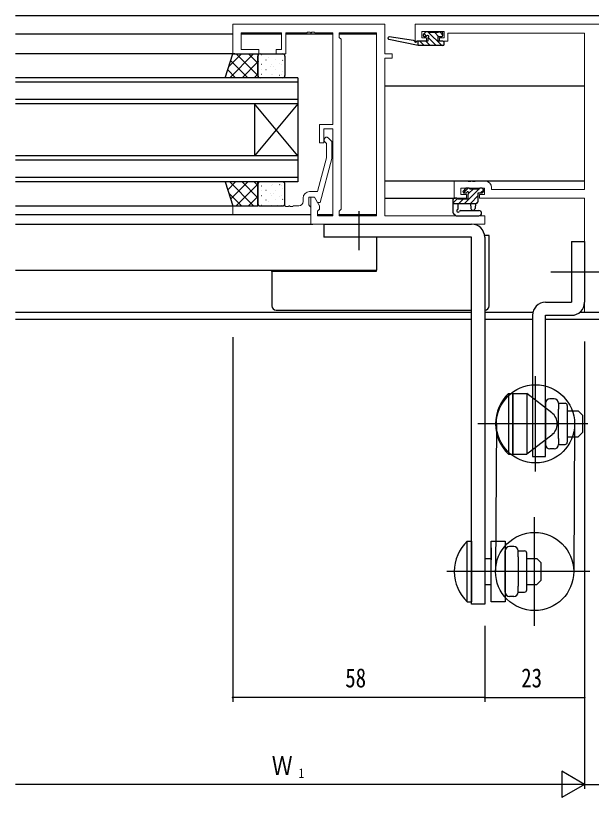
# Model space of a CAD drawing. Units: millimetres, scale not verified. Extents: x -567 to 567, y -403 to 403.
# Drawn here: x 25.5 to 158.1, y 14.4 to 194.4 of the extents above; entities that cross this region are included whole.
import ezdxf
from ezdxf.enums import TextEntityAlignment as Align

# ---------------------------------------------------------------- set-up
doc = ezdxf.new("R2010")
doc.units = ezdxf.units.MM
doc.header["$LTSCALE"] = 2
doc.layers.add('0-2_YKK_11', color=7, linetype='Continuous', lineweight=18)
for name, color, linetype in [('0-3_YKK_12', 2, 'Continuous'), ('0-4_YKK_13', 4, 'Continuous'), ('0-5_YKK_D', 6, 'Continuous')]:
    doc.layers.add(name, color=color, linetype=linetype)
doc.styles.add('ＭＳ ゴシック', font='')
doc.styles.get('ＭＳ ゴシック').set_extended_font_data('MS Gothic')

msp = doc.modelspace()

# ---------------------------------------------------------------- linework, layer by layer
at = {"layer": '0-2_YKK_11'}
for p, q in [((75.522, 185.598), (75.522, 192.398)), ((75.522, 192.398), (110.522, 192.398)), ((110.522, 192.398), (110.522, 185.598)), ((117.522, 192.398), (215.522, 192.398)), ((117.522, 188.498), (117.522, 192.398)), ((86.722, 190.468), (77.452, 190.468)), ((77.452, 190.468), (77.452, 186.598)), ((86.722, 186.598), (86.722, 190.468)), ((87.722, 190.468), (87.722, 185.598)), ((92.564, 190.468), (87.722, 190.468)), ((92.747, 190.588), (92.564, 190.468)), ((93.297, 190.588), (92.747, 190.588)), ((93.48, 190.468), (93.297, 190.588)), ((93.564, 190.468), (93.48, 190.468)), ((93.747, 190.588), (93.564, 190.468)), ((94.297, 190.588), (93.747, 190.588)), ((94.48, 190.468), (94.297, 190.588)), ((98.522, 190.468), (94.48, 190.468)), ((98.522, 169.298), (98.522, 190.468)), ((100.022, 190.468), (108.592, 190.468)), ((100.022, 189.398), (100.022, 190.468)), ((100.452, 188.968), (100.022, 189.398)), ((108.592, 190.468), (108.592, 148.328)), ((108.592, 190.468), (108.592, 148.328)), ((124.222, 190.768), (119.022, 190.768)), ((119.022, 190.768), (119.022, 189.298)), ((119.022, 189.298), (120.122, 189.298)), ((120.122, 189.298), (120.122, 188.498)), ((123.122, 189.298), (124.222, 189.298)), ((123.122, 188.498), (123.122, 189.298)), ((124.222, 189.298), (124.222, 190.768)), ((156.522, 190.398), (125.022, 190.398)), ((125.022, 190.398), (125.022, 188.498)), ((156.522, 154.398), (156.522, 190.398)), ((100.452, 149.828), (100.452, 188.968)), ((120.122, 188.498), (117.522, 188.498)), ((125.022, 188.498), (123.122, 188.498)), ((81.522, 185.598), (75.522, 185.598)), ((77.452, 186.598), (81.522, 186.598)), ((81.522, 186.598), (81.522, 185.598)), ((85.522, 186.598), (86.722, 186.598)), ((85.522, 185.598), (85.522, 186.598)), ((87.722, 185.598), (85.522, 185.598)), ((110.522, 185.598), (112.222, 185.598)), ((112.222, 185.598), (112.222, 184.598)), ((110.522, 184.598), (110.522, 148.328)), ((112.222, 184.598), (110.522, 184.598)), ((95.522, 169.298), (98.522, 169.298)), ((98.522, 168.298), (96.522, 168.298)), ((96.522, 168.298), (96.522, 165.098)), ((98.522, 148.328), (98.522, 168.298)), ((97.546, 166.222), (98.322, 165.446)), ((97.122, 164.949), (96.698, 165.374)), ((97.122, 161.659), (97.122, 164.949)), ((98.322, 165.446), (98.322, 161.501)), ((95.042, 153.898), (97.122, 161.659)), ((98.322, 161.501), (95.615, 151.398)), ((126.522, 156.298), (129.564, 156.298)), ((126.522, 152.398), (126.522, 156.298)), ((129.564, 156.298), (129.747, 156.178)), ((129.747, 156.178), (130.297, 156.178)), ((130.297, 156.178), (130.48, 156.298)), ((130.48, 156.298), (130.564, 156.298)), ((130.564, 156.298), (130.747, 156.178)), ((130.747, 156.178), (131.297, 156.178)), ((131.297, 156.178), (131.48, 156.298)), ((131.48, 156.298), (133.622, 156.298)), ((93.222, 153.898), (95.042, 153.898)), ((128.022, 154.668), (128.022, 153.198)), ((133.492, 154.668), (128.022, 154.668)), ((128.022, 153.198), (129.322, 153.198)), ((129.322, 153.198), (129.322, 152.398)), ((132.322, 153.198), (133.492, 153.198)), ((132.322, 152.398), (132.322, 153.198)), ((133.492, 153.198), (133.492, 154.668)), ((135.122, 154.798), (135.122, 154.398)), ((135.122, 154.398), (156.522, 154.398)), ((91.722, 151.598), (91.722, 152.398)), ((93.022, 152.598), (93.022, 150.798)), ((94.322, 152.598), (93.022, 152.598)), ((93.522, 146.398), (93.522, 152.598)), ((93.522, 152.598), (94.322, 152.598)), ((94.322, 152.598), (95.452, 150.641)), ((95.015, 151.398), (94.322, 152.598)), ((95.615, 151.398), (95.015, 151.398)), ((129.322, 152.398), (126.522, 152.398)), ((156.522, 152.398), (132.322, 152.398)), ((156.522, 126.098), (156.522, 152.398)), ((75.522, 150.598), (87.564, 150.598)), ((75.522, 148.598), (75.522, 150.598)), ((87.564, 150.598), (87.747, 150.478)), ((87.747, 150.478), (88.297, 150.478)), ((88.297, 150.478), (88.48, 150.598)), ((88.48, 150.598), (88.564, 150.598)), ((88.564, 150.598), (88.747, 150.478)), ((88.747, 150.478), (89.297, 150.478)), ((89.297, 150.478), (89.48, 150.598)), ((89.48, 150.598), (90.722, 150.598)), ((93.022, 150.798), (93.222, 150.598)), ((93.222, 150.598), (93.522, 150.298)), ((93.522, 150.298), (93.522, 148.598)), ((95.452, 149.828), (95.022, 149.398)), ((95.452, 150.641), (95.452, 149.828)), ((100.022, 149.398), (100.452, 149.828)), ((93.522, 148.598), (75.522, 148.598)), ((95.022, 149.398), (95.022, 148.328)), ((95.022, 148.328), (98.522, 148.328)), ((100.022, 148.328), (100.022, 149.398)), ((108.592, 148.328), (100.022, 148.328)), ((110.522, 148.328), (133.522, 148.328)), ((133.522, 148.328), (133.522, 146.398)), ((133.522, 146.398), (93.522, 146.398)), ((176.522, 126.098), (156.522, 126.098))]:
    msp.add_line(p, q, dxfattribs=at)
msp.add_lwpolyline([(96.522, 165.098), (95.522, 165.098), (95.522, 169.298)], dxfattribs=at)
for centre, radius, start, end in [((97.122, 165.798), 0.6, 44.99999, 225.00001), ((133.622, 154.798), 1.5, 0.00001, 89.99999), ((93.222, 152.398), 1.5, 90.00001, 179.99999), ((90.722, 151.598), 1, 270.00001, 359.99999)]:
    msp.add_arc(centre, radius, start, end, dxfattribs=at)
at = {"layer": '0-3_YKK_12'}
for p, q in [((25.522, 194.398), (307.522, 194.398)), ((25.522, 190.198), (75.522, 190.198)), ((77.453, 190.198), (86.72, 190.198)), ((87.723, 190.198), (98.52, 190.198)), ((100.023, 190.198), (108.59, 190.198)), ((76.022, 185.598), (25.522, 185.598)), ((90.522, 180.098), (25.522, 180.098)), ((90.522, 180.098), (90.522, 174.098)), ((90.522, 179.098), (25.522, 179.098)), ((110.522, 178.198), (156.522, 178.198)), ((90.522, 175.098), (25.522, 175.098)), ((90.522, 174.098), (25.522, 174.098)), ((80.522, 174.098), (80.522, 162.098)), ((90.522, 174.098), (80.522, 162.098)), ((90.522, 162.098), (80.522, 174.098)), ((90.522, 174.098), (90.522, 162.098)), ((90.522, 162.098), (25.522, 162.098)), ((90.522, 162.098), (90.522, 156.098)), ((90.522, 161.098), (25.522, 161.098)), ((90.522, 157.098), (25.522, 157.098)), ((90.522, 156.098), (25.522, 156.098)), ((156.522, 156.298), (110.522, 156.298)), ((110.522, 152.398), (126.822, 152.398)), ((25.522, 150.598), (75.522, 150.598)), ((25.522, 148.598), (93.522, 148.598)), ((95.023, 148.598), (98.52, 148.598)), ((100.023, 148.598), (108.59, 148.598)), ((25.522, 146.398), (93.96, 146.398)), ((108.592, 143.398), (108.592, 135.799)), ((25.522, 135.799), (108.592, 135.799)), ((130.524, 126.028), (25.522, 126.028)), ((144.591, 126.028), (133.524, 126.028)), ((177.68, 126.028), (155.363, 126.028)), ((130.524, 124.398), (25.522, 124.398)), ((144.524, 124.398), (133.524, 124.398)), ((185.52, 124.398), (147.524, 124.398))]:
    msp.add_line(p, q, dxfattribs=at)
at = {"layer": '0-4_YKK_13'}
for p, q in [((117.11, 188.672), (111.568, 189.495)), ((119.91, 190.611), (119.41, 190.111)), ((120.15, 189.666), (119.558, 190.258)), ((119.622, 189.598), (119.961, 189.598)), ((120.722, 190.698), (120.122, 190.698)), ((120.422, 189.137), (120.422, 188.498)), ((123.665, 187.498), (120.465, 190.698)), ((122.318, 187.498), (120.489, 189.327)), ((122.922, 190.498), (120.922, 190.498)), ((122.912, 189.598), (122.012, 190.498)), ((122.822, 189.598), (123.622, 189.598)), ((122.822, 188.498), (122.822, 189.598)), ((123.622, 190.698), (123.122, 190.698)), ((123.922, 189.935), (123.159, 190.698)), ((123.922, 189.898), (123.922, 190.398)), ((118.224, 187.498), (111.463, 188.905)), ((118.224, 188.498), (118.137, 188.512)), ((118.224, 187.498), (118.224, 188.498)), ((120.422, 188.498), (118.224, 188.498)), ((118.277, 187.498), (118.224, 187.551)), ((123.922, 187.498), (118.224, 187.498)), ((119.624, 187.498), (118.624, 188.498)), ((120.971, 187.498), (119.971, 188.498)), ((123.922, 188.498), (122.822, 188.498)), ((124.2, 188.31), (124.033, 188.477)), ((124.222, 187.798), (124.222, 188.198)), ((73.788, 180.098), (75.522, 185.598)), ((74.613, 182.712), (77.498, 185.598)), ((74.827, 180.098), (80.327, 185.598)), ((75.522, 185.598), (81.307, 185.598)), ((81.307, 180.598), (76.307, 185.598)), ((81.307, 183.426), (79.135, 185.598)), ((81.307, 185.598), (81.307, 180.098)), ((81.807, 185.598), (87.022, 185.598)), ((82.068, 185.442), (82.105, 185.442)), ((84.348, 185.442), (84.385, 185.442)), ((85.892, 185.443), (85.899, 185.446)), ((86.628, 185.442), (86.665, 185.442)), ((78.978, 180.098), (75.032, 184.044)), ((77.655, 180.098), (81.307, 183.75)), ((81.307, 180.598), (81.307, 185.098)), ((81.459, 183.874), (81.466, 183.876)), ((83.136, 184.231), (83.174, 184.231)), ((83.799, 184.702), (83.806, 184.705)), ((85.416, 184.231), (85.454, 184.231)), ((86.964, 184.064), (87.026, 184.106)), ((87.522, 185.098), (87.522, 180.598)), ((76.15, 180.098), (74.354, 181.893)), ((81.345, 183.284), (81.407, 183.325)), ((82.068, 183.2), (82.105, 183.2)), ((82.191, 182.002), (82.198, 182.005)), ((83.136, 181.989), (83.174, 181.989)), ((84.284, 182.743), (84.291, 182.746)), ((84.348, 183.2), (84.385, 183.2)), ((84.947, 182.729), (85.009, 182.771)), ((85.416, 181.989), (85.454, 181.989)), ((86.341, 183.472), (86.348, 183.474)), ((86.628, 183.2), (86.665, 183.2)), ((81.307, 180.098), (73.788, 180.098)), ((80.484, 180.098), (81.307, 180.921)), ((87.022, 180.098), (81.807, 180.098)), ((82.068, 180.957), (82.105, 180.957)), ((84.348, 180.957), (84.385, 180.957)), ((84.733, 180.772), (84.74, 180.774)), ((86.3, 180.687), (86.363, 180.728)), ((86.628, 180.957), (86.665, 180.957)), ((87.073, 181.6), (87.08, 181.603)), ((73.788, 156.098), (75.522, 150.598)), ((81.307, 156.098), (73.788, 156.098)), ((76.15, 156.098), (74.354, 154.303)), ((74.827, 156.098), (80.327, 150.598)), ((78.978, 156.098), (75.032, 152.152)), ((81.307, 155.598), (76.307, 150.598)), ((77.655, 156.098), (81.307, 152.446)), ((80.484, 156.098), (81.307, 155.275)), ((81.307, 150.598), (81.307, 156.098)), ((81.307, 155.598), (81.307, 151.098)), ((87.022, 156.098), (81.807, 156.098)), ((82.068, 155.238), (82.105, 155.238)), ((84.348, 155.238), (84.385, 155.238)), ((84.733, 155.424), (84.74, 155.422)), ((86.3, 155.509), (86.363, 155.468)), ((86.628, 155.238), (86.665, 155.238)), ((87.522, 151.098), (87.522, 155.598)), ((74.613, 153.484), (77.498, 150.598)), ((82.191, 154.194), (82.198, 154.191)), ((83.136, 154.207), (83.174, 154.207)), ((84.284, 153.453), (84.291, 153.45)), ((84.947, 153.467), (85.009, 153.425)), ((85.416, 154.207), (85.454, 154.207)), ((87.073, 154.596), (87.08, 154.593)), ((129.11, 154.581), (128.61, 154.081)), ((129.691, 154.668), (128.647, 153.624)), ((128.822, 153.568), (129.161, 153.568)), ((132.185, 154.468), (128.885, 151.168)), ((129.922, 154.668), (129.322, 154.668)), ((129.622, 153.107), (129.622, 152.168)), ((130.838, 154.468), (129.859, 153.489)), ((132.222, 154.468), (130.122, 154.468)), ((132.022, 153.568), (132.922, 153.568)), ((132.022, 151.668), (132.022, 153.568)), ((132.381, 154.664), (132.226, 154.509)), ((132.922, 154.668), (132.422, 154.668)), ((133.222, 154.158), (132.632, 153.568)), ((133.222, 153.868), (133.222, 154.368)), ((81.307, 152.77), (79.135, 150.598)), ((81.345, 152.912), (81.407, 152.871)), ((81.459, 152.322), (81.466, 152.32)), ((82.068, 152.996), (82.105, 152.996)), ((83.136, 151.965), (83.174, 151.965)), ((83.799, 151.494), (83.806, 151.491)), ((84.348, 152.996), (84.385, 152.996)), ((85.416, 151.965), (85.454, 151.965)), ((86.341, 152.724), (86.348, 152.722)), ((86.628, 152.996), (86.665, 152.996)), ((86.964, 152.132), (87.026, 152.09)), ((127.294, 152.271), (126.222, 151.199)), ((126.222, 152.068), (126.222, 149.106)), ((127.122, 152.368), (126.522, 152.368)), ((129.622, 152.168), (127.322, 152.168)), ((128.538, 152.168), (127.538, 151.168)), ((132.022, 152.958), (130.232, 151.168)), ((132.018, 151.607), (131.583, 151.172)), ((75.522, 150.598), (81.307, 150.598)), ((81.807, 150.598), (87.022, 150.598)), ((82.068, 150.753), (82.105, 150.753)), ((84.348, 150.753), (84.385, 150.753)), ((85.892, 150.753), (85.899, 150.75)), ((86.628, 150.753), (86.665, 150.753)), ((126.222, 151.168), (131.522, 151.168)), ((127.422, 149.988), (127.422, 151.168)), ((127.958, 149.498), (132.206, 149.498)), ((130.222, 151.168), (130.324, 150.024)), ((131.422, 151.168), (131.32, 150.024)), ((104.524, 149.398), (104.524, 140.398)), ((126.837, 148.366), (126.406, 148.718)), ((127.027, 148.298), (132.206, 148.298)), ((96.524, 146.398), (130.524, 146.398)), ((96.524, 146.398), (96.524, 143.398)), ((130.524, 143.398), (96.524, 143.398)), ((130.524, 58.898), (130.524, 143.398)), ((133.524, 143.398), (133.524, 58.898)), ((134.522, 127.598), (134.522, 143.798)), ((153.524, 142.398), (153.524, 128.398)), ((153.524, 142.398), (156.524, 142.398)), ((156.524, 142.398), (156.524, 128.398)), ((84.522, 135.498), (84.522, 135.799)), ((108.522, 135.498), (85.522, 135.498)), ((108.522, 135.799), (108.522, 135.498)), ((148.752, 135.398), (166.13, 135.398)), ((147.524, 128.398), (153.524, 128.398)), ((85.522, 126.598), (130.524, 126.598)), ((144.524, 125.398), (144.524, 92.898)), ((147.524, 92.898), (147.524, 125.398)), ((147.524, 125.398), (153.524, 125.398)), ((145.224, 89.398), (145.224, 111.398)), ((139.024, 107.398), (139.024, 93.398)), ((139.024, 107.398), (140.024, 107.398)), ((140.024, 107.398), (140.024, 93.398)), ((140.024, 93.398), (140.024, 107.398)), ((140.024, 107.398), (143.224, 107.398)), ((143.224, 107.398), (143.224, 93.398)), ((148.96, 102.971), (143.224, 107.398)), ((143.224, 105.851), (143.224, 103.101)), ((147.524, 105.172), (147.524, 95.625)), ((149.524, 106.172), (148.524, 106.172)), ((150.524, 105.172), (150.524, 103.785)), ((150.524, 105.148), (152.024, 105.148)), ((152.524, 104.648), (152.524, 96.148)), ((150.524, 97.012), (150.524, 103.785)), ((156.024, 102.398), (156.024, 98.398)), ((157.256, 100.398), (131.938, 100.398)), ((136.224, 100.451), (136.024, 66.451)), ((154.224, 100.345), (154.024, 66.345)), ((148.96, 97.826), (143.224, 93.398)), ((144.524, 97.696), (144.524, 94.946)), ((150.524, 97.012), (150.524, 95.625)), ((150.524, 95.648), (152.024, 95.648)), ((149.524, 94.625), (148.524, 94.625)), ((139.024, 93.398), (140.024, 93.398)), ((140.024, 93.398), (143.224, 93.398)), ((144.524, 92.898), (147.524, 92.898)), ((145.024, 53.898), (145.024, 78.898)), ((129.524, 59.398), (129.524, 73.398)), ((129.524, 73.398), (130.524, 73.398)), ((130.524, 73.398), (130.524, 59.398)), ((135.024, 59.398), (135.024, 73.398)), ((135.024, 73.398), (138.224, 73.398)), ((138.224, 73.398), (138.224, 59.398)), ((140.224, 72.172), (139.224, 72.172)), ((135.024, 71.851), (135.024, 69.101)), ((138.224, 61.625), (138.224, 71.172)), ((141.224, 69.785), (141.224, 71.172)), ((141.224, 71.148), (142.724, 71.148)), ((143.224, 62.148), (143.224, 70.648)), ((133.524, 69.398), (135.024, 69.398)), ((141.224, 69.785), (141.224, 63.012)), ((143.224, 69.398), (145.524, 69.398)), ((145.524, 69.398), (146.524, 68.398)), ((146.524, 64.398), (146.524, 68.398)), ((147.193, 66.398), (124.785, 66.398)), ((157.724, 66.398), (133.164, 66.398)), ((133.524, 63.398), (135.024, 63.398)), ((141.224, 61.625), (141.224, 63.012)), ((143.224, 63.398), (145.524, 63.398)), ((145.524, 63.398), (146.524, 64.398)), ((141.224, 61.648), (142.724, 61.648)), ((140.224, 60.625), (139.224, 60.625)), ((129.524, 59.398), (130.524, 59.398)), ((133.524, 58.898), (130.524, 58.898)), ((138.224, 59.398), (135.024, 59.398))]:
    msp.add_line(p, q, dxfattribs=at)
for points in [[(134.522, 143.798), (133.522, 143.798), (133.497, 143.798)], [(85.522, 135.498), (84.522, 135.498), (84.522, 127.598)], [(152.524, 103.398), (155.024, 103.398), (156.024, 102.398)], [(152.524, 97.398), (155.024, 97.398), (156.024, 98.398)]]:
    msp.add_lwpolyline(points, dxfattribs=at)
for centre in [(145.224, 100.398), (145.024, 66.398)]:
    msp.add_circle(centre, 9, dxfattribs=at)
for centre, radius, start, end in [((111.524, 189.198), 0.3, 81.55064, 258.25019), ((119.622, 189.898), 0.3, 135, 270), ((120.122, 190.398), 0.3, 90, 135), ((119.961, 189.898), 0.3, 270, 326.94427), ((120.422, 189.598), 0.25, 303.05573, 146.94427), ((120.722, 189.137), 0.3, 123.05573, 180), ((120.722, 190.498), 0.2, 0, 90), ((123.122, 190.498), 0.2, 90, 180), ((123.622, 190.398), 0.3, 0, 90), ((123.622, 189.898), 0.3, 270, 0), ((117.066, 188.375), 0.3, 21.55064, 81.55064), ((117.624, 188.596), 0.3, 201.55064, 320.80246), ((118.089, 188.216), 0.3, 80.80246, 140.80246), ((123.922, 188.198), 0.3, 0, 90), ((123.922, 187.798), 0.3, 270, 0), ((81.807, 185.098), 0.5, 90, 180), ((87.022, 185.098), 0.5, 0, 90), ((81.807, 180.598), 0.5, 180, 270), ((87.022, 180.598), 0.5, 270, 0), ((81.807, 155.598), 0.5, 90, 180), ((87.022, 155.598), 0.5, 0, 90), ((128.822, 153.868), 0.3, 135, 270), ((129.322, 154.368), 0.3, 90, 135), ((129.161, 153.868), 0.3, 270, 326.94427), ((129.622, 153.568), 0.25, 303.05573, 146.94427), ((129.922, 153.107), 0.3, 123.05573, 180), ((129.922, 154.468), 0.2, 0, 90), ((132.422, 154.468), 0.2, 90, 180), ((132.922, 154.368), 0.3, 0, 90), ((132.922, 153.868), 0.3, 270, 0), ((126.522, 152.068), 0.3, 90, 180), ((127.122, 152.168), 0.2, 0, 90), ((131.522, 151.668), 0.5, 270, 0), ((81.807, 151.098), 0.5, 180, 270), ((87.022, 151.098), 0.5, 270, 360), ((127.422, 149.468), 0.3, 120, 333.25632), ((127.122, 149.988), 0.3, 300, 0), ((127.958, 149.198), 0.3, 90, 153.25632), ((130.822, 150.068), 0.5, 185.09207, 354.90793), ((132.206, 148.898), 0.6, 270, 90), ((126.722, 149.106), 0.5, 180, 230.76546), ((127.027, 148.598), 0.3, 230.76546, 270), ((130.524, 143.398), 3, 0, 90), ((147.524, 125.398), 3, 90, 180), ((153.524, 128.398), 3, 270, 0), ((85.522, 127.598), 1, 180, 270), ((133.522, 127.598), 1, 270, 0), ((145.691, 100.398), 9.667, 133.60284, 226.39716), ((148.524, 105.172), 1, 90, 180), ((149.524, 105.172), 1, 0, 90), ((152.024, 104.648), 0.5, 0, 90), ((146.974, 100.398), 3.25, 307.66316, 52.33684), ((148.524, 95.625), 1, 180, 270), ((149.524, 95.625), 1, 270, 0), ((152.024, 96.148), 0.5, 270, 0), ((136.191, 66.398), 9.667, 133.60284, 226.39716), ((139.224, 71.172), 1, 90, 180), ((140.224, 71.172), 1, 0, 90), ((142.724, 70.648), 0.5, 0, 90), ((139.224, 61.625), 1, 180, 270), ((140.224, 61.625), 1, 270, 0), ((142.724, 62.148), 0.5, 270, 0)]:
    msp.add_arc(centre, radius, start, end, dxfattribs=at)
msp.add_ellipse((108.424, 141.098), major_axis=(0, 5.6), ratio=0.022664, start_param=2.8125345, end_param=3.1415927, dxfattribs=at)
at = {"layer": '0-5_YKK_D'}
for p, q in [((75.522, 120.398), (75.522, 36.398)), ((156.522, 119.398), (156.522, 16.398)), ((156.522, 119.398), (156.522, 16.398)), ((133.522, 53.898), (133.522, 36.398)), ((133.522, 52.898), (133.522, 36.398)), ((156.522, 53.898), (156.522, 36.398)), ((133.522, 37.398), (75.522, 37.398)), ((133.522, 37.398), (156.522, 37.398)), ((151.326, 20.398), (151.326, 14.398)), ((156.522, 17.398), (151.326, 20.398)), ((150.522, 17.398), (25.522, 17.398)), ((156.522, 17.398), (146.13, 17.398)), ((156.522, 17.398), (151.326, 14.398)), ((156.522, 17.398), (176.522, 17.398))]:
    msp.add_line(p, q, dxfattribs=at)
for centre, start, end in [((75.522, 37.398), 0, 180), ((75.522, 37.398), 180, 0), ((133.522, 37.398), 0, 180), ((133.522, 37.398), 0, 180), ((133.522, 37.398), 180, 0), ((133.522, 37.398), 180, 0), ((156.522, 37.398), 0, 180), ((156.522, 37.398), 180, 0)]:
    msp.add_arc(centre, 0.106, start, end, dxfattribs=at)

# ---------------------------------------------------------------- texts
at = {"layer": '0-5_YKK_D', "style": 'ＭＳ ゴシック', "width": 0.8}
for s, height, p in [('58', 4.399, (101.427, 38.398)), ('23', 4.399, (141.94, 38.398)), ('Ｗ', 4.399, (84.489, 18.198)), ('1', 2.199, (90.726, 18.198))]:
    msp.add_text(s, height=height, dxfattribs=at).set_placement(p, align=Align.BOTTOM_LEFT)

doc.saveas('drawing.dxf')
